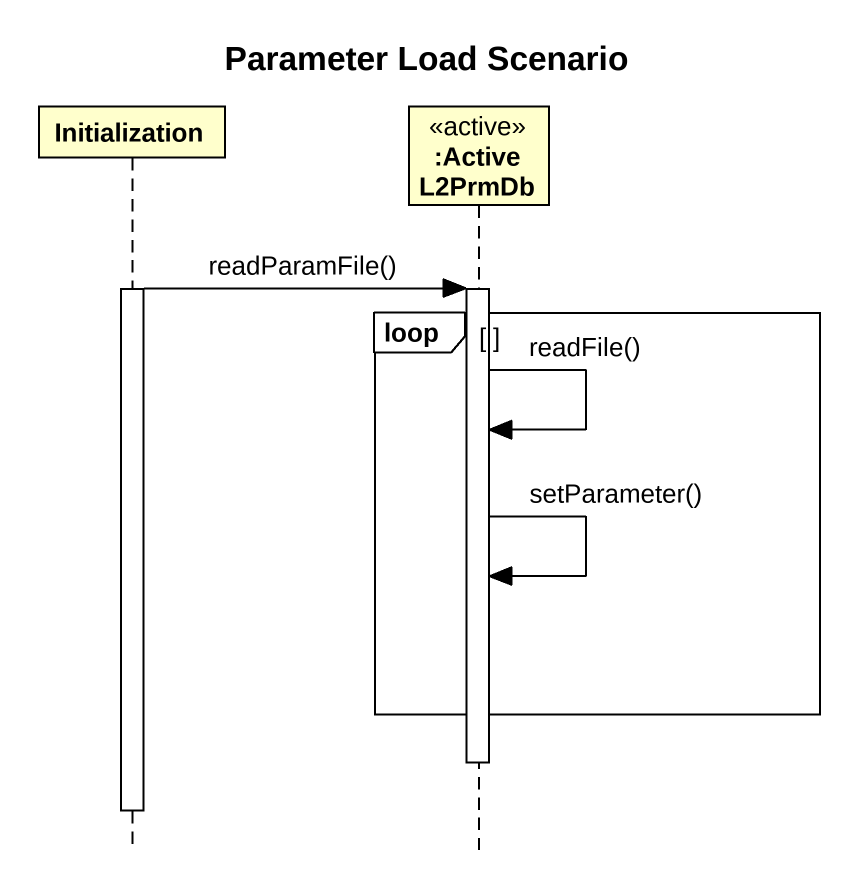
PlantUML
@startuml
title Parameter Load Scenario
hide footbox
participant Initialization
participant ":ActiveL2PrmDb" as ActiveL2PrmDb <<active>>

activate Initialization
Initialization -> ActiveL2PrmDb : readParamFile()
activate ActiveL2PrmDb
loop
  ActiveL2PrmDb -> ActiveL2PrmDb : readFile()
  ActiveL2PrmDb -> ActiveL2PrmDb : setParameter()
end
deactivate ActiveL2PrmDb
deactivate Initialization
@enduml
